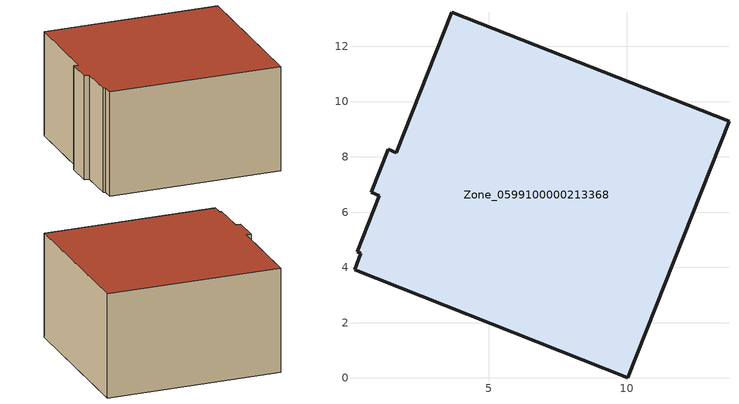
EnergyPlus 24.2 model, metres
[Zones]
Zone_0599100000213368
 floor ground (C_G): 1.05,6.6 0.76,6.72 1.37,8.27 1.66,8.15 3.67,13.24 13.7,9.28 10.03,0 0.15,3.91 0.38,4.52 0.24,4.58 z0
 wall outside (C_F): 0.76,6.72 1.05,6.6 0.24,4.58 0.38,4.52 0.15,3.91 10.03,0 13.7,9.28 3.67,13.24 1.66,8.15 1.37,8.27 0.76,6.72 z0:6.5
 roof outside (C_R): 1.05,6.6 0.24,4.58 0.38,4.52 0.15,3.91 10.03,0 13.7,9.28 3.67,13.24 1.66,8.15 1.37,8.27 0.76,6.72 z6.5
[BUILDING]
Pand.0599100000213368: North Axis=0; Terrain=City; Loads Convergence Tolerance Value=0.04; Temperature Convergence Tolerance Value=0.4; Solar Distribution=FullExterior; Maximum Number of Warmup Days=25; Minimum Number of Warmup Days=1
[Site:Location]
Rotterdam.The.Hague.AP_ZH_NLD Design_Conditions: Latitude=51.96; Longitude=4.45; Time Zone=1; Elevation=-4.5
[SITE:GROUNDTEMPERATURE:BUILDINGSURFACE]
18, 18, 18, 18, 18, 18, 18, 18, 18, 18, 18, 18
[MATERIAL] Thermal Absorptance=0.9; Solar Absorptance=0.7; Visible Absorptance=0.7
Name | Roughness | Thickness | Conductivity | Density | Specific Heat
G.D.1965 | MediumSmooth | 0.15 | 1 | 540 | 1210
F.D.1965 | Rough | 0.3 | 0.857143 | 1920 | 840
R.D.1965 | MediumRough | 0.2 | 0.08 | 1500 | 1000
[CONSTRUCTION]
C_G: G.D.1965
C_F: F.D.1965
C_R: R.D.1965
[ZONE]
Zone_0599100000213368: Type=1; Multiplier=1; Ceiling Height=Autocalculate; Volume=Autocalculate; Floor Area=autocalculate; Part of Total Floor Area=Yes
[ZONEINFILTRATION:DESIGNFLOWRATE]
Infil_Zone_0599100000213368: Zone or ZoneList or Space or SpaceList=Zone_0599100000213368; Schedule=AlwaysOn; Design Flow Rate Calculation Method=Flow/Area; Flow Rate per Floor Area=0.0042; Constant Term Coefficient=1; Temperature Term Coefficient=0; Velocity Term Coefficient=0; Velocity Squared Term Coefficient=0
[HVACTEMPLATE:ZONE:IDEALLOADSAIRSYSTEM]
Zone_0599100000213368: Maximum Heating Supply Air Temperature=50; Minimum Cooling Supply Air Temperature=13; Maximum Heating Supply Air Humidity Ratio=0.0156; Minimum Cooling Supply Air Humidity Ratio=0.0077; Heating Limit=NoLimit; Cooling Limit=NoLimit; Dehumidification Control Type=ConstantSensibleHeatRatio; Cooling Sensible Heat Ratio=0.7; Dehumidification Setpoint=60; Humidification Control Type=None; Humidification Setpoint=30; Outdoor Air Method=None; Outdoor Air Flow Rate per Person=0.00944; Outdoor Air Flow Rate per Zone Floor Area=0; Outdoor Air Flow Rate per Zone=0; Demand Controlled Ventilation Type=None; Outdoor Air Economizer Type=NoEconomizer; Heat Recovery Type=None; Sensible Heat Recovery Effectiveness=0.7; Latent Heat Recovery Effectiveness=0.65
[ZONECONTROL:THERMOSTAT]
ThermostatControl_Zone_0599100000213368: Zone or ZoneList=Zone_0599100000213368; Control Type Schedule=DualSetpointControlType; Control 1=Thermostat_Zone_0599100000213368; Temperature Difference Between Cutout And Setpoint=0
[THERMOSTATSETPOINT:DUALSETPOINT]
Thermostat_Zone_0599100000213368: Heating Setpoint Temperature Schedule=HeatingSetpoint_Zone_0599100000213368; Cooling Setpoint Temperature Schedule=CoolingSetpoint_Zone_0599100000213368
[SCHEDULE:COMPACT]
HeatingSetpoint_Zone_0599100000213368: Through: 12/31, For: AllDays, Until: 24:00, 21
CoolingSetpoint_Zone_0599100000213368: Through: 12/31, For: AllDays, Until: 24:00, 24
DualSetpointControlType: Through: 12/31, For: AllDays, Until: 24:00, 4
AlwaysOn: Through: 12/31, For: AllDays, Until: 24:00, 1
